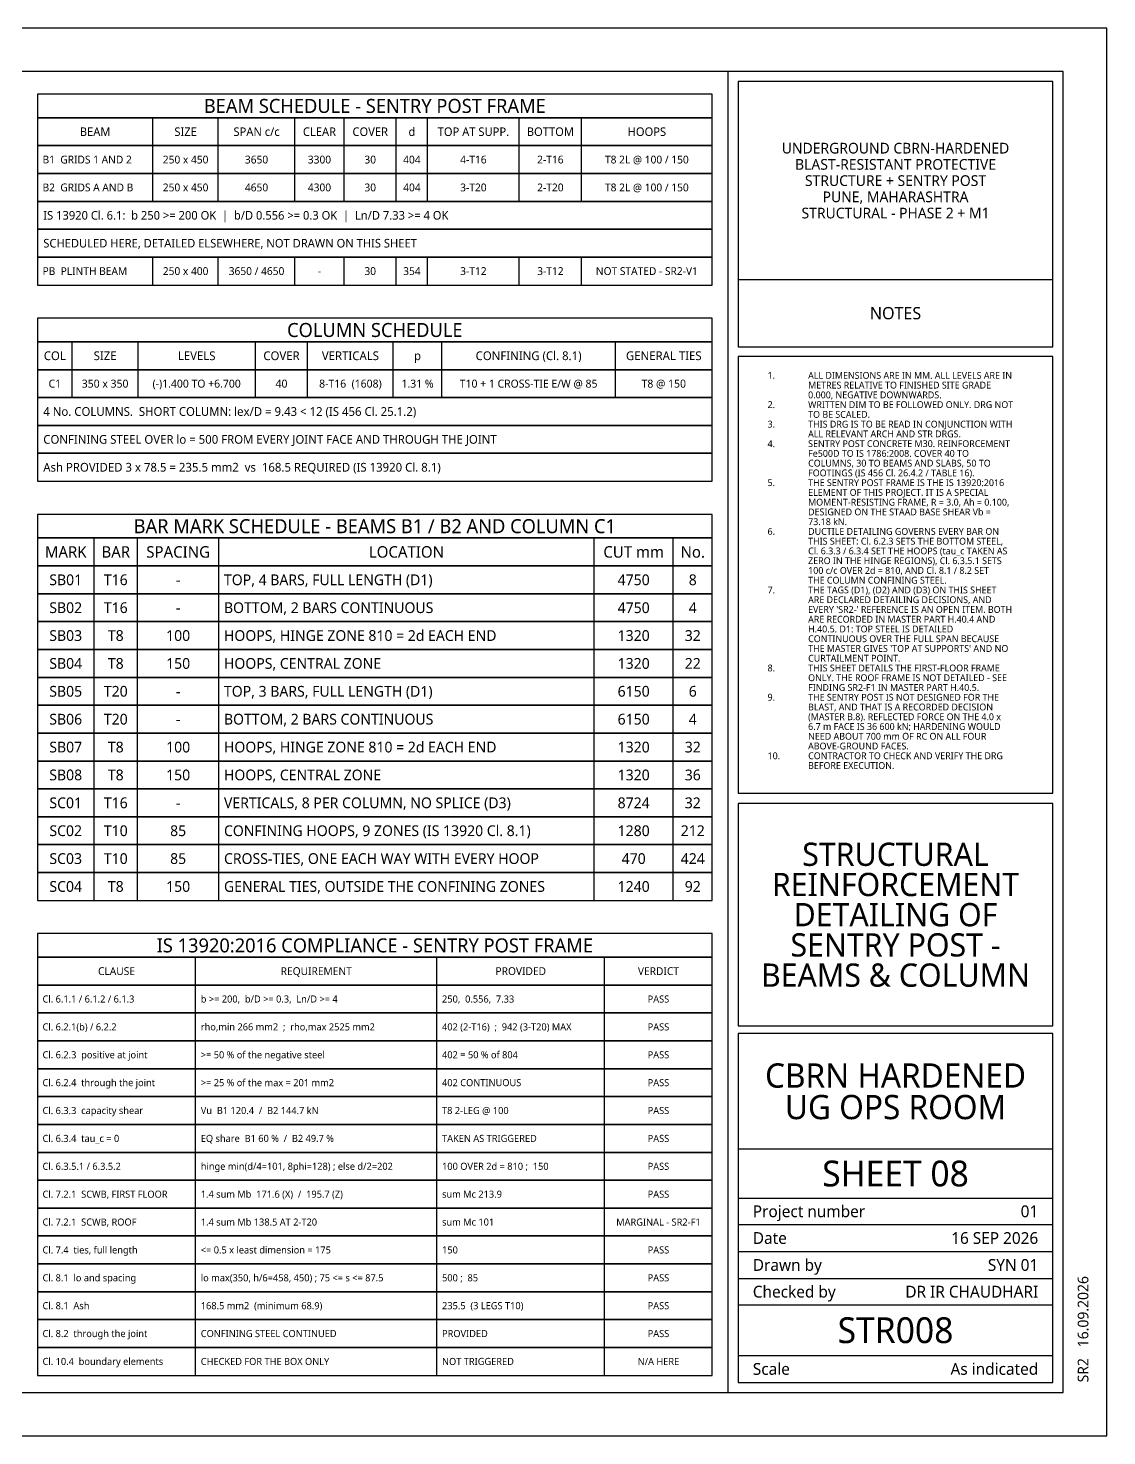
# Model space of a CAD drawing. Header units: millimetres. Extents: x 27 to 567, y 19 to 401.
# Drawn here: x 274.5 to 567, y 19.1 to 400.9 of the extents above; entities that cross this region are included whole.
import ezdxf
from ezdxf.enums import TextEntityAlignment as Align

# ---------------------------------------------------------------- set-up
doc = ezdxf.new("R2010")
doc.units = ezdxf.units.MM
for name, color, linetype in [('S-NOTE', 7, 'Continuous'), ('S-TABLE', 7, 'Continuous'), ('S-TITLE', 7, 'Continuous')]:
    doc.layers.add(name, color=color, linetype=linetype)
doc.styles.add('OpenSans', font='OpenSans-Regular.ttf')

msp = doc.modelspace()

# ---------------------------------------------------------------- linework, layer by layer
at = {"layer": 'S-TABLE'}
for p, q in [((308.332, 369.038), (308.332, 376.6)), ((326.063, 369.038), (326.063, 376.6)), ((346.797, 369.038), (346.797, 376.6)), ((360.188, 369.038), (360.188, 376.6)), ((374.321, 369.038), (374.321, 376.6)), ((382.796, 369.038), (382.796, 376.6)), ((407.672, 369.038), (407.672, 376.6)), ((424.546, 369.038), (424.546, 376.6)), ((308.332, 361.477), (308.332, 369.038)), ((326.063, 361.477), (326.063, 369.038)), ((346.797, 361.477), (346.797, 369.038)), ((360.188, 361.477), (360.188, 369.038)), ((374.321, 361.477), (374.321, 369.038)), ((382.796, 361.477), (382.796, 369.038)), ((407.672, 361.477), (407.672, 369.038)), ((424.546, 361.477), (424.546, 369.038)), ((308.332, 353.915), (308.332, 361.477)), ((326.063, 353.915), (326.063, 361.477)), ((346.797, 353.915), (346.797, 361.477)), ((360.188, 353.915), (360.188, 361.477)), ((374.321, 353.915), (374.321, 361.477)), ((382.796, 353.915), (382.796, 361.477)), ((407.672, 353.915), (407.672, 361.477)), ((424.546, 353.915), (424.546, 361.477)), ((308.332, 331.231), (308.332, 338.792)), ((326.063, 331.231), (326.063, 338.792)), ((346.797, 331.231), (346.797, 338.792)), ((360.188, 331.231), (360.188, 338.792)), ((374.321, 331.231), (374.321, 338.792)), ((382.796, 331.231), (382.796, 338.792)), ((407.672, 331.231), (407.672, 338.792)), ((424.546, 331.231), (424.546, 338.792)), ((286.45, 308.269), (286.45, 315.831)), ((304.286, 308.269), (304.286, 315.831)), ((336.107, 308.269), (336.107, 315.831)), ((350.287, 308.269), (350.287, 315.831)), ((373.476, 308.269), (373.476, 315.831)), ((386.692, 308.269), (386.692, 315.831)), ((433.723, 308.269), (433.723, 315.831)), ((286.45, 300.708), (286.45, 308.269)), ((304.286, 300.708), (304.286, 308.269)), ((336.107, 300.708), (336.107, 308.269)), ((350.287, 300.708), (350.287, 308.269)), ((373.476, 300.708), (373.476, 308.269)), ((386.692, 300.708), (386.692, 308.269)), ((433.723, 300.708), (433.723, 308.269)), ((292.377, 255.062), (292.377, 262.623)), ((304.149, 255.062), (304.149, 262.623)), ((326.196, 255.062), (326.196, 262.623)), ((427.954, 255.062), (427.954, 262.623)), ((449.434, 255.062), (449.434, 262.623)), ((292.377, 247.5), (292.377, 255.062)), ((304.149, 247.5), (304.149, 255.062)), ((326.196, 247.5), (326.196, 255.062)), ((427.954, 247.5), (427.954, 255.062)), ((449.434, 247.5), (449.434, 255.062)), ((292.377, 239.938), (292.377, 247.5)), ((304.149, 239.938), (304.149, 247.5)), ((326.196, 239.938), (326.196, 247.5)), ((427.954, 239.938), (427.954, 247.5)), ((449.434, 239.938), (449.434, 247.5)), ((292.377, 232.377), (292.377, 239.938)), ((304.149, 232.377), (304.149, 239.938)), ((326.196, 232.377), (326.196, 239.938)), ((427.954, 232.377), (427.954, 239.938)), ((449.434, 232.377), (449.434, 239.938)), ((292.377, 224.815), (292.377, 232.377)), ((304.149, 224.815), (304.149, 232.377)), ((326.196, 224.815), (326.196, 232.377)), ((427.954, 224.815), (427.954, 232.377)), ((449.434, 224.815), (449.434, 232.377)), ((292.377, 217.254), (292.377, 224.815)), ((304.149, 217.254), (304.149, 224.815)), ((326.196, 217.254), (326.196, 224.815)), ((427.954, 217.254), (427.954, 224.815)), ((449.434, 217.254), (449.434, 224.815)), ((292.377, 209.692), (292.377, 217.254)), ((304.149, 209.692), (304.149, 217.254)), ((326.196, 209.692), (326.196, 217.254)), ((427.954, 209.692), (427.954, 217.254)), ((449.434, 209.692), (449.434, 217.254)), ((292.377, 202.131), (292.377, 209.692)), ((304.149, 202.131), (304.149, 209.692)), ((326.196, 202.131), (326.196, 209.692)), ((427.954, 202.131), (427.954, 209.692)), ((449.434, 202.131), (449.434, 209.692)), ((292.377, 194.569), (292.377, 202.131)), ((304.149, 194.569), (304.149, 202.131)), ((326.196, 194.569), (326.196, 202.131)), ((427.954, 194.569), (427.954, 202.131)), ((449.434, 194.569), (449.434, 202.131)), ((292.377, 187.008), (292.377, 194.569)), ((304.149, 187.008), (304.149, 194.569)), ((326.196, 187.008), (326.196, 194.569)), ((427.954, 187.008), (427.954, 194.569)), ((449.434, 187.008), (449.434, 194.569)), ((292.377, 179.446), (292.377, 187.008)), ((304.149, 179.446), (304.149, 187.008)), ((326.196, 179.446), (326.196, 187.008)), ((427.954, 179.446), (427.954, 187.008)), ((449.434, 179.446), (449.434, 187.008)), ((292.377, 171.885), (292.377, 179.446)), ((304.149, 171.885), (304.149, 179.446)), ((326.196, 171.885), (326.196, 179.446)), ((427.954, 171.885), (427.954, 179.446)), ((449.434, 171.885), (449.434, 179.446)), ((292.377, 164.323), (292.377, 171.885)), ((304.149, 164.323), (304.149, 171.885)), ((326.196, 164.323), (326.196, 171.885)), ((427.954, 164.323), (427.954, 171.885)), ((449.434, 164.323), (449.434, 171.885)), ((319.909, 141.362), (319.909, 148.923)), ((385.326, 141.362), (385.326, 148.923)), ((430.824, 141.362), (430.824, 148.923)), ((319.909, 133.8), (319.909, 141.362)), ((385.326, 133.8), (385.326, 141.362)), ((430.824, 133.8), (430.824, 141.362)), ((319.909, 126.238), (319.909, 133.8)), ((385.326, 126.238), (385.326, 133.8)), ((430.824, 126.238), (430.824, 133.8)), ((319.909, 118.677), (319.909, 126.238)), ((385.326, 118.677), (385.326, 126.238)), ((430.824, 118.677), (430.824, 126.238)), ((319.909, 111.115), (319.909, 118.677)), ((385.326, 111.115), (385.326, 118.677)), ((430.824, 111.115), (430.824, 118.677)), ((319.909, 103.554), (319.909, 111.115)), ((385.326, 103.554), (385.326, 111.115)), ((430.824, 103.554), (430.824, 111.115)), ((319.909, 95.992), (319.909, 103.554)), ((385.326, 95.992), (385.326, 103.554)), ((430.824, 95.992), (430.824, 103.554)), ((319.909, 88.431), (319.909, 95.992)), ((385.326, 88.431), (385.326, 95.992)), ((430.824, 88.431), (430.824, 95.992)), ((319.909, 80.869), (319.909, 88.431)), ((385.326, 80.869), (385.326, 88.431)), ((430.824, 80.869), (430.824, 88.431)), ((319.909, 73.308), (319.909, 80.869)), ((385.326, 73.308), (385.326, 80.869)), ((430.824, 73.308), (430.824, 80.869)), ((319.909, 65.746), (319.909, 73.308)), ((385.326, 65.746), (385.326, 73.308)), ((430.824, 65.746), (430.824, 73.308)), ((319.909, 58.185), (319.909, 65.746)), ((385.326, 58.185), (385.326, 65.746)), ((430.824, 58.185), (430.824, 65.746)), ((319.909, 50.623), (319.909, 58.185)), ((385.326, 50.623), (385.326, 58.185)), ((430.824, 50.623), (430.824, 58.185)), ((319.909, 43.062), (319.909, 50.623)), ((385.326, 43.062), (385.326, 50.623)), ((430.824, 43.062), (430.824, 50.623)), ((319.909, 35.5), (319.909, 43.062)), ((385.326, 35.5), (385.326, 43.062)), ((430.824, 35.5), (430.824, 43.062))]:
    msp.add_line(p, q, dxfattribs=at)
for points in [[(277, 376.6), (460, 376.6), (460, 383), (277, 383)], [(277, 369.038), (460, 369.038), (460, 376.6), (277, 376.6)], [(277, 361.477), (460, 361.477), (460, 369.038), (277, 369.038)], [(277, 353.915), (460, 353.915), (460, 361.477), (277, 361.477)], [(277, 346.354), (460, 346.354), (460, 353.915), (277, 353.915)], [(277, 338.792), (460, 338.792), (460, 346.354), (277, 346.354)], [(277, 331.231), (460, 331.231), (460, 338.792), (277, 338.792)], [(277, 315.831), (460, 315.831), (460, 322.231), (277, 322.231)], [(277, 308.269), (460, 308.269), (460, 315.831), (277, 315.831)], [(277, 300.708), (460, 300.708), (460, 308.269), (277, 308.269)], [(277, 293.146), (460, 293.146), (460, 300.708), (277, 300.708)], [(277, 285.585), (460, 285.585), (460, 293.146), (277, 293.146)], [(277, 278.023), (460, 278.023), (460, 285.585), (277, 285.585)], [(277, 262.623), (460, 262.623), (460, 269.023), (277, 269.023)], [(277, 255.062), (460, 255.062), (460, 262.623), (277, 262.623)], [(277, 247.5), (460, 247.5), (460, 255.062), (277, 255.062)], [(277, 239.938), (460, 239.938), (460, 247.5), (277, 247.5)], [(277, 232.377), (460, 232.377), (460, 239.938), (277, 239.938)], [(277, 224.815), (460, 224.815), (460, 232.377), (277, 232.377)], [(277, 217.254), (460, 217.254), (460, 224.815), (277, 224.815)], [(277, 209.692), (460, 209.692), (460, 217.254), (277, 217.254)], [(277, 202.131), (460, 202.131), (460, 209.692), (277, 209.692)], [(277, 194.569), (460, 194.569), (460, 202.131), (277, 202.131)], [(277, 187.008), (460, 187.008), (460, 194.569), (277, 194.569)], [(277, 179.446), (460, 179.446), (460, 187.008), (277, 187.008)], [(277, 171.885), (460, 171.885), (460, 179.446), (277, 179.446)], [(277, 164.323), (460, 164.323), (460, 171.885), (277, 171.885)], [(277, 148.923), (460, 148.923), (460, 155.323), (277, 155.323)], [(277, 141.362), (460, 141.362), (460, 148.923), (277, 148.923)], [(277, 133.8), (460, 133.8), (460, 141.362), (277, 141.362)], [(277, 126.238), (460, 126.238), (460, 133.8), (277, 133.8)], [(277, 118.677), (460, 118.677), (460, 126.238), (277, 126.238)], [(277, 111.115), (460, 111.115), (460, 118.677), (277, 118.677)], [(277, 103.554), (460, 103.554), (460, 111.115), (277, 111.115)], [(277, 95.992), (460, 95.992), (460, 103.554), (277, 103.554)], [(277, 88.431), (460, 88.431), (460, 95.992), (277, 95.992)], [(277, 80.869), (460, 80.869), (460, 88.431), (277, 88.431)], [(277, 73.308), (460, 73.308), (460, 80.869), (277, 80.869)], [(277, 65.746), (460, 65.746), (460, 73.308), (277, 73.308)], [(277, 58.185), (460, 58.185), (460, 65.746), (277, 65.746)], [(277, 50.623), (460, 50.623), (460, 58.185), (277, 58.185)], [(277, 43.062), (460, 43.062), (460, 50.623), (277, 50.623)], [(277, 35.5), (460, 35.5), (460, 43.062), (277, 43.062)]]:
    msp.add_lwpolyline(points, close=True, dxfattribs=at)
at = {"layer": 'S-TITLE'}
for p, q in [((464.3, 30.9), (464.3, 389.1)), ((467, 332.7), (552.4, 332.7)), ((467, 96.9), (552.4, 96.9)), ((467, 83.6), (552.4, 83.6)), ((467, 76.4), (552.4, 76.4)), ((467, 69.1), (552.4, 69.1)), ((467, 61.8), (552.4, 61.8)), ((467, 54.6), (552.4, 54.6)), ((467, 40.9), (552.4, 40.9))]:
    msp.add_line(p, q, dxfattribs=at)
for points in [[(27, 19.1), (567, 19.1), (567, 400.9), (27, 400.9)], [(38.8, 30.9), (555.2, 30.9), (555.2, 389.1), (38.8, 389.1)], [(467, 314.5), (552.4, 314.5), (552.4, 386.4), (467, 386.4)], [(467, 193.4), (552.4, 193.4), (552.4, 311.8), (467, 311.8)], [(467, 130.3), (552.4, 130.3), (552.4, 190.6), (467, 190.6)], [(467, 33.6), (552.4, 33.6), (552.4, 128.2), (467, 128.2)]]:
    msp.add_lwpolyline(points, close=True, dxfattribs=at)

# ---------------------------------------------------------------- texts
at = {"layer": 'S-NOTE', "style": 'OpenSans'}
for s, p in [('1.', (475, 305.8)), ('ALL DIMENSIONS ARE IN MM. ALL LEVELS ARE IN', (486, 305.8)), ('0.000, NEGATIVE DOWNWARDS.', (486, 300.509)), ('METRES RELATIVE TO FINISHED SITE GRADE', (486, 303.154)), ('2.', (475, 297.863)), ('WRITTEN DIM TO BE FOLLOWED ONLY. DRG NOT', (486, 297.863)), ('3.', (475, 292.572)), ('TO BE SCALED.', (486, 295.218)), ('THIS DRG IS TO BE READ IN CONJUNCTION WITH', (486, 292.572)), ('ALL RELEVANT ARCH AND STR DRGS.', (486, 289.927)), ('4.', (475, 287.281)), ('SENTRY POST CONCRETE M30. REINFORCEMENT', (486, 287.281)), ('Fe500D TO IS 1786:2008. COVER 40 TO', (486, 284.636)), ('COLUMNS, 30 TO BEAMS AND SLABS, 50 TO', (486, 281.99)), ('FOOTINGS (IS 456 Cl. 26.4.2 / TABLE 16).', (486, 279.345)), ('5.', (475, 276.699)), ('THE SENTRY POST FRAME IS THE IS 13920:2016', (486, 276.699)), ('ELEMENT OF THIS PROJECT. IT IS A SPECIAL', (486, 274.054)), ('MOMENT-RESISTING FRAME, R = 3.0, Ah = 0.100,', (486, 271.408)), ('73.18 kN.', (486, 266.117)), ('DESIGNED ON THE STAAD BASE SHEAR Vb =', (486, 268.763)), ('6.', (475, 263.472)), ('DUCTILE DETAILING GOVERNS EVERY BAR ON', (486, 263.472)), ('THIS SHEET: Cl. 6.2.3 SETS THE BOTTOM STEEL,', (486, 260.826)), ('Cl. 6.3.3 / 6.3.4 SET THE HOOPS (tau_c TAKEN AS', (486, 258.181)), ('ZERO IN THE HINGE REGIONS), Cl. 6.3.5.1 SETS', (486, 255.535)), ('THE COLUMN CONFINING STEEL.', (486, 250.244)), ('100 c/c OVER 2d = 810, AND Cl. 8.1 / 8.2 SET', (486, 252.89)), ('7.', (475, 247.599)), ('THE TAGS (D1), (D2) AND (D3) ON THIS SHEET', (486, 247.599)), ('ARE DECLARED DETAILING DECISIONS, AND', (486, 244.953)), ('ARE RECORDED IN MASTER PART H.40.4 AND', (486, 239.662)), ("EVERY 'SR2-' REFERENCE IS AN OPEN ITEM. BOTH", (486, 242.308)), ('H.40.5. D1: TOP STEEL IS DETAILED', (486, 237.017)), ("THE MASTER GIVES 'TOP AT SUPPORTS' AND NO", (486, 231.726)), ('CONTINUOUS OVER THE FULL SPAN BECAUSE', (486, 234.371)), ('CURTAILMENT POINT.', (486, 229.08)), ('8.', (475, 226.435)), ('THIS SHEET DETAILS THE FIRST-FLOOR FRAME', (486, 226.435)), ('ONLY. THE ROOF FRAME IS NOT DETAILED - SEE', (486, 223.789)), ('FINDING SR2-F1 IN MASTER PART H.40.5.', (486, 221.144)), ('9.', (475, 218.498)), ('THE SENTRY POST IS NOT DESIGNED FOR THE', (486, 218.498)), ('BLAST, AND THAT IS A RECORDED DECISION', (486, 215.853)), ('(MASTER B.8). REFLECTED FORCE ON THE 4.0 x', (486, 213.207)), ('6.7 m FACE IS 36 600 kN; HARDENING WOULD', (486, 210.562)), ('ABOVE-GROUND FACES.', (486, 205.271)), ('NEED ABOUT 700 mm OF RC ON ALL FOUR', (486, 207.916)), ('10.', (475, 202.625)), ('CONTRACTOR TO CHECK AND VERIFY THE DRG', (486, 202.625)), ('BEFORE EXECUTION.', (486, 199.98))]:
    msp.add_text(s, height=1.85, dxfattribs=at).set_placement(p)
at = {"layer": 'S-TABLE', "style": 'OpenSans'}
for s, height, p in [('BEAM SCHEDULE - SENTRY POST FRAME', 3.8, (368.5, 379.8)), ('BEAM', 2.32, (292.666, 372.819)), ('SIZE', 2.32, (317.198, 372.819)), ('SPAN c/c', 2.32, (336.43, 372.819)), ('CLEAR', 2.32, (353.493, 372.819)), ('COVER', 2.32, (367.255, 372.819)), ('d', 2.32, (378.559, 372.819)), ('TOP AT SUPP.', 2.32, (395.234, 372.819)), ('BOTTOM', 2.32, (416.109, 372.819)), ('HOOPS', 2.32, (442.273, 372.819)), ('250 x 450', 2.12, (317.198, 365.258)), ('3650', 2.12, (336.43, 365.258)), ('3300', 2.12, (353.493, 365.258)), ('30', 2.12, (367.255, 365.258)), ('404', 2.12, (378.559, 365.258)), ('4-T16', 2.12, (395.234, 365.258)), ('2-T16', 2.12, (416.109, 365.258)), ('T8 2L @ 100 / 150', 2.12, (442.273, 365.258)), ('250 x 450', 2.12, (317.198, 357.696)), ('4650', 2.12, (336.43, 357.696)), ('4300', 2.12, (353.493, 357.696)), ('30', 2.12, (367.255, 357.696)), ('404', 2.12, (378.559, 357.696)), ('3-T20', 2.12, (395.234, 357.696)), ('2-T20', 2.12, (416.109, 357.696)), ('T8 2L @ 100 / 150', 2.12, (442.273, 357.696)), ('250 x 400', 2.12, (317.198, 335.012)), ('3650 / 4650', 2.12, (336.43, 335.012)), ('30', 2.12, (367.255, 335.012)), ('354', 2.12, (378.559, 335.012)), ('3-T12', 2.12, (395.234, 335.012)), ('3-T12', 2.12, (416.109, 335.012)), ('NOT STATED - SR2-V1', 2.12, (442.273, 335.012)), ('-', 2.12, (353.493, 335.012)), ('COLUMN SCHEDULE', 3.8, (368.5, 319.031)), ('COL', 2.37, (281.725, 312.05)), ('SIZE', 2.37, (295.368, 312.05)), ('LEVELS', 2.37, (320.196, 312.05)), ('COVER', 2.37, (343.197, 312.05)), ('VERTICALS', 2.37, (361.882, 312.05)), ('CONFINING (Cl. 8.1)', 2.37, (410.208, 312.05)), ('GENERAL TIES', 2.37, (446.862, 312.05)), ('p', 2.37, (380.084, 312.05)), ('C1', 2.17, (281.725, 304.488)), ('350 x 350', 2.17, (295.368, 304.488)), ('(-)1.400 TO +6.700', 2.17, (320.196, 304.488)), ('40', 2.17, (343.197, 304.488)), ('8-T16  (1608)', 2.17, (361.882, 304.488)), ('1.31 %', 2.17, (380.084, 304.488)), ('T10 + 1 CROSS-TIE E/W @ 85', 2.17, (410.208, 304.488)), ('T8 @ 150', 2.17, (446.862, 304.488)), ('BAR MARK SCHEDULE - BEAMS B1 / B2 AND COLUMN C1', 3.8, (368.5, 265.823)), ('MARK', 3.12, (284.688, 258.842)), ('BAR', 3.12, (298.263, 258.842)), ('SPACING', 3.12, (315.173, 258.842)), ('LOCATION', 3.12, (377.075, 258.842)), ('CUT mm', 3.12, (438.694, 258.842)), ('No.', 3.12, (454.717, 258.842)), ('SB01', 2.92, (284.688, 251.281)), ('T16', 2.92, (298.263, 251.281)), ('4750', 2.92, (438.694, 251.281)), ('8', 2.92, (454.717, 251.281)), ('-', 2.92, (315.173, 251.281)), ('SB02', 2.92, (284.688, 243.719)), ('T16', 2.92, (298.263, 243.719)), ('4750', 2.92, (438.694, 243.719)), ('4', 2.92, (454.717, 243.719)), ('-', 2.92, (315.173, 243.719)), ('SB03', 2.92, (284.688, 236.158)), ('T8', 2.92, (298.263, 236.158)), ('100', 2.92, (315.173, 236.158)), ('1320', 2.92, (438.694, 236.158)), ('32', 2.92, (454.717, 236.158)), ('SB04', 2.92, (284.688, 228.596)), ('T8', 2.92, (298.263, 228.596)), ('150', 2.92, (315.173, 228.596)), ('1320', 2.92, (438.694, 228.596)), ('22', 2.92, (454.717, 228.596)), ('SB05', 2.92, (284.688, 221.035)), ('T20', 2.92, (298.263, 221.035)), ('6150', 2.92, (438.694, 221.035)), ('6', 2.92, (454.717, 221.035)), ('-', 2.92, (315.173, 221.035)), ('SB06', 2.92, (284.688, 213.473)), ('T20', 2.92, (298.263, 213.473)), ('6150', 2.92, (438.694, 213.473)), ('4', 2.92, (454.717, 213.473)), ('-', 2.92, (315.173, 213.473)), ('SB07', 2.92, (284.688, 205.912)), ('T8', 2.92, (298.263, 205.912)), ('100', 2.92, (315.173, 205.912)), ('1320', 2.92, (438.694, 205.912)), ('32', 2.92, (454.717, 205.912)), ('SB08', 2.92, (284.688, 198.35)), ('T8', 2.92, (298.263, 198.35)), ('150', 2.92, (315.173, 198.35)), ('1320', 2.92, (438.694, 198.35)), ('36', 2.92, (454.717, 198.35)), ('SC01', 2.92, (284.688, 190.788)), ('T16', 2.92, (298.263, 190.788)), ('8724', 2.92, (438.694, 190.788)), ('32', 2.92, (454.717, 190.788)), ('-', 2.92, (315.173, 190.788)), ('SC02', 2.92, (284.688, 183.227)), ('T10', 2.92, (298.263, 183.227)), ('85', 2.92, (315.173, 183.227)), ('1280', 2.92, (438.694, 183.227)), ('212', 2.92, (454.717, 183.227)), ('SC03', 2.92, (284.688, 175.665)), ('T10', 2.92, (298.263, 175.665)), ('85', 2.92, (315.173, 175.665)), ('470', 2.92, (438.694, 175.665)), ('424', 2.92, (454.717, 175.665)), ('SC04', 2.92, (284.688, 168.104)), ('T8', 2.92, (298.263, 168.104)), ('150', 2.92, (315.173, 168.104)), ('1240', 2.92, (438.694, 168.104)), ('92', 2.92, (454.717, 168.104)), ('IS 13920:2016 COMPLIANCE - SENTRY POST FRAME', 3.8, (368.5, 152.123)), ('CLAUSE', 2.12, (298.454, 145.142)), ('REQUIREMENT', 2.12, (352.617, 145.142)), ('PROVIDED', 2.12, (408.075, 145.142)), ('VERDICT', 2.12, (445.412, 145.142)), ('PASS', 1.92, (445.412, 137.581)), ('PASS', 1.92, (445.412, 130.019)), ('PASS', 1.92, (445.412, 122.458)), ('PASS', 1.92, (445.412, 114.896)), ('PASS', 1.92, (445.412, 107.335)), ('PASS', 1.92, (445.412, 99.773)), ('PASS', 1.92, (445.412, 92.212)), ('PASS', 1.92, (445.412, 84.65)), ('MARGINAL - SR2-F1', 1.92, (445.412, 77.088)), ('PASS', 1.92, (445.412, 69.527)), ('PASS', 1.92, (445.412, 61.965)), ('PASS', 1.92, (445.412, 54.404)), ('PASS', 1.92, (445.412, 46.842)), ('N/A HERE', 1.92, (445.412, 39.281))]:
    msp.add_text(s, height=height, dxfattribs=at).set_placement(p, align=Align.MIDDLE_CENTER)
for s, height, p in [('B1  GRIDS 1 AND 2', 2.12, (278.4, 365.258)), ('B2  GRIDS A AND B', 2.12, (278.4, 357.696)), ('IS 13920 Cl. 6.1:  b 250 >= 200 OK  |  b/D 0.556 >= 0.3 OK  |  Ln/D 7.33 >= 4 OK', 2.32, (278.6, 350.135)), ('SCHEDULED HERE, DETAILED ELSEWHERE, NOT DRAWN ON THIS SHEET', 2.32, (278.6, 342.573)), ('PB  PLINTH BEAM', 2.12, (278.4, 335.012)), ('4 No. COLUMNS.  SHORT COLUMN: lex/D = 9.43 < 12 (IS 456 Cl. 25.1.2)', 2.37, (278.6, 296.927)), ('CONFINING STEEL OVER lo = 500 FROM EVERY JOINT FACE AND THROUGH THE JOINT', 2.37, (278.6, 289.365)), ('Ash PROVIDED 3 x 78.5 = 235.5 mm2  vs  168.5 REQUIRED (IS 13920 Cl. 8.1)', 2.37, (278.6, 281.804)), ('TOP, 4 BARS, FULL LENGTH (D1)', 2.92, (327.596, 251.281)), ('BOTTOM, 2 BARS CONTINUOUS', 2.92, (327.596, 243.719)), ('HOOPS, HINGE ZONE 810 = 2d EACH END', 2.92, (327.596, 236.158)), ('HOOPS, CENTRAL ZONE', 2.92, (327.596, 228.596)), ('TOP, 3 BARS, FULL LENGTH (D1)', 2.92, (327.596, 221.035)), ('BOTTOM, 2 BARS CONTINUOUS', 2.92, (327.596, 213.473)), ('HOOPS, HINGE ZONE 810 = 2d EACH END', 2.92, (327.596, 205.912)), ('HOOPS, CENTRAL ZONE', 2.92, (327.596, 198.35)), ('VERTICALS, 8 PER COLUMN, NO SPLICE (D3)', 2.92, (327.596, 190.788)), ('CONFINING HOOPS, 9 ZONES (IS 13920 Cl. 8.1)', 2.92, (327.596, 183.227)), ('CROSS-TIES, ONE EACH WAY WITH EVERY HOOP', 2.92, (327.596, 175.665)), ('GENERAL TIES, OUTSIDE THE CONFINING ZONES', 2.92, (327.596, 168.104)), ('Cl. 6.1.1 / 6.1.2 / 6.1.3', 1.92, (278.4, 137.581)), ('b >= 200,  b/D >= 0.3,  Ln/D >= 4', 1.92, (321.309, 137.581)), ('250,  0.556,  7.33', 1.92, (386.726, 137.581)), ('Cl. 6.2.1(b) / 6.2.2', 1.92, (278.4, 130.019)), ('rho,min 266 mm2  ;  rho,max 2525 mm2', 1.92, (321.309, 130.019)), ('402 (2-T16)  ;  942 (3-T20) MAX', 1.92, (386.726, 130.019)), ('Cl. 6.2.3  positive at joint', 1.92, (278.4, 122.458)), ('>= 50 % of the negative steel', 1.92, (321.309, 122.458)), ('402 = 50 % of 804', 1.92, (386.726, 122.458)), ('Cl. 6.2.4  through the joint', 1.92, (278.4, 114.896)), ('>= 25 % of the max = 201 mm2', 1.92, (321.309, 114.896)), ('402 CONTINUOUS', 1.92, (386.726, 114.896)), ('Cl. 6.3.3  capacity shear', 1.92, (278.4, 107.335)), ('Vu  B1 120.4  /  B2 144.7 kN', 1.92, (321.309, 107.335)), ('T8 2-LEG @ 100', 1.92, (386.726, 107.335)), ('Cl. 6.3.4  tau_c = 0', 1.92, (278.4, 99.773)), ('EQ share  B1 60 %  /  B2 49.7 %', 1.92, (321.309, 99.773)), ('TAKEN AS TRIGGERED', 1.92, (386.726, 99.773)), ('Cl. 6.3.5.1 / 6.3.5.2', 1.92, (278.4, 92.212)), ('hinge min(d/4=101, 8phi=128) ; else d/2=202', 1.92, (321.309, 92.212)), ('100 OVER 2d = 810 ;  150', 1.92, (386.726, 92.212)), ('Cl. 7.2.1  SCWB, FIRST FLOOR', 1.92, (278.4, 84.65)), ('1.4 sum Mb  171.6 (X)  /  195.7 (Z)', 1.92, (321.309, 84.65)), ('sum Mc 213.9', 1.92, (386.726, 84.65)), ('Cl. 7.2.1  SCWB, ROOF', 1.92, (278.4, 77.088)), ('1.4 sum Mb 138.5 AT 2-T20', 1.92, (321.309, 77.088)), ('sum Mc 101', 1.92, (386.726, 77.088)), ('Cl. 7.4  ties, full length', 1.92, (278.4, 69.527)), ('<= 0.5 x least dimension = 175', 1.92, (321.309, 69.527)), ('150', 1.92, (386.726, 69.527)), ('Cl. 8.1  lo and spacing', 1.92, (278.4, 61.965)), ('lo max(350, h/6=458, 450) ; 75 <= s <= 87.5', 1.92, (321.309, 61.965)), ('500 ;  85', 1.92, (386.726, 61.965)), ('Cl. 8.1  Ash', 1.92, (278.4, 54.404)), ('168.5 mm2  (minimum 68.9)', 1.92, (321.309, 54.404)), ('235.5  (3 LEGS T10)', 1.92, (386.726, 54.404)), ('Cl. 8.2  through the joint', 1.92, (278.4, 46.842)), ('CONFINING STEEL CONTINUED', 1.92, (321.309, 46.842)), ('PROVIDED', 1.92, (386.726, 46.842)), ('Cl. 10.4  boundary elements', 1.92, (278.4, 39.281)), ('CHECKED FOR THE BOX ONLY', 1.92, (321.309, 39.281)), ('NOT TRIGGERED', 1.92, (386.726, 39.281))]:
    msp.add_text(s, height=height, dxfattribs=at).set_placement(p, align=Align.MIDDLE_LEFT)
at = {"layer": 'S-TITLE', "style": 'OpenSans'}
for s, height, p in [('UNDERGROUND CBRN-HARDENED', 2.9, (509.7, 368.35)), ('BLAST-RESISTANT PROTECTIVE', 2.9, (509.7, 363.95)), ('STRUCTURE + SENTRY POST', 2.9, (509.7, 359.55)), ('PUNE, MAHARASHTRA', 2.9, (509.7, 355.15)), ('STRUCTURAL - PHASE 2 + M1', 2.9, (509.7, 350.75)), ('NOTES', 3.335, (509.7, 323.6)), ('STRUCTURAL', 6.3022, (509.7, 176.836)), ('REINFORCEMENT', 6.30216, (509.7, 168.643)), ('DETAILING OF', 6.30216, (509.7, 160.45)), ('SENTRY POST -', 6.30216, (509.7, 152.257)), ('BEAMS & COLUMN', 6.30216, (509.7, 144.064)), ('CBRN HARDENED', 6.58, (509.7, 116.827)), ('UG OPS ROOM', 6.58, (509.7, 108.273)), ('SHEET 08', 7, (509.7, 90.25)), ('STR008', 7, (509.7, 47.75))]:
    msp.add_text(s, height=height, dxfattribs=at).set_placement(p, align=Align.MIDDLE_CENTER)
for s, p in [('Project number', (471, 80)), ('Date', (471, 72.75)), ('Drawn by', (471, 65.45)), ('Checked by', (471, 58.2)), ('Scale', (471, 37.25))]:
    msp.add_text(s, height=3.2, dxfattribs=at).set_placement(p, align=Align.MIDDLE_LEFT)
for s, p in [('01', (548.4, 80)), ('16 SEP 2026', (548.4, 72.75)), ('SYN 01', (548.4, 65.45)), ('DR IR CHAUDHARI', (548.4, 58.2)), ('As indicated', (548.4, 37.25))]:
    msp.add_text(s, height=3.2, dxfattribs=at).set_placement(p, align=Align.MIDDLE_RIGHT)
msp.add_text('SR2   16.09.2026', height=2.9, rotation=90, dxfattribs=at).set_placement((562, 33.6))

doc.saveas('drawing.dxf')
